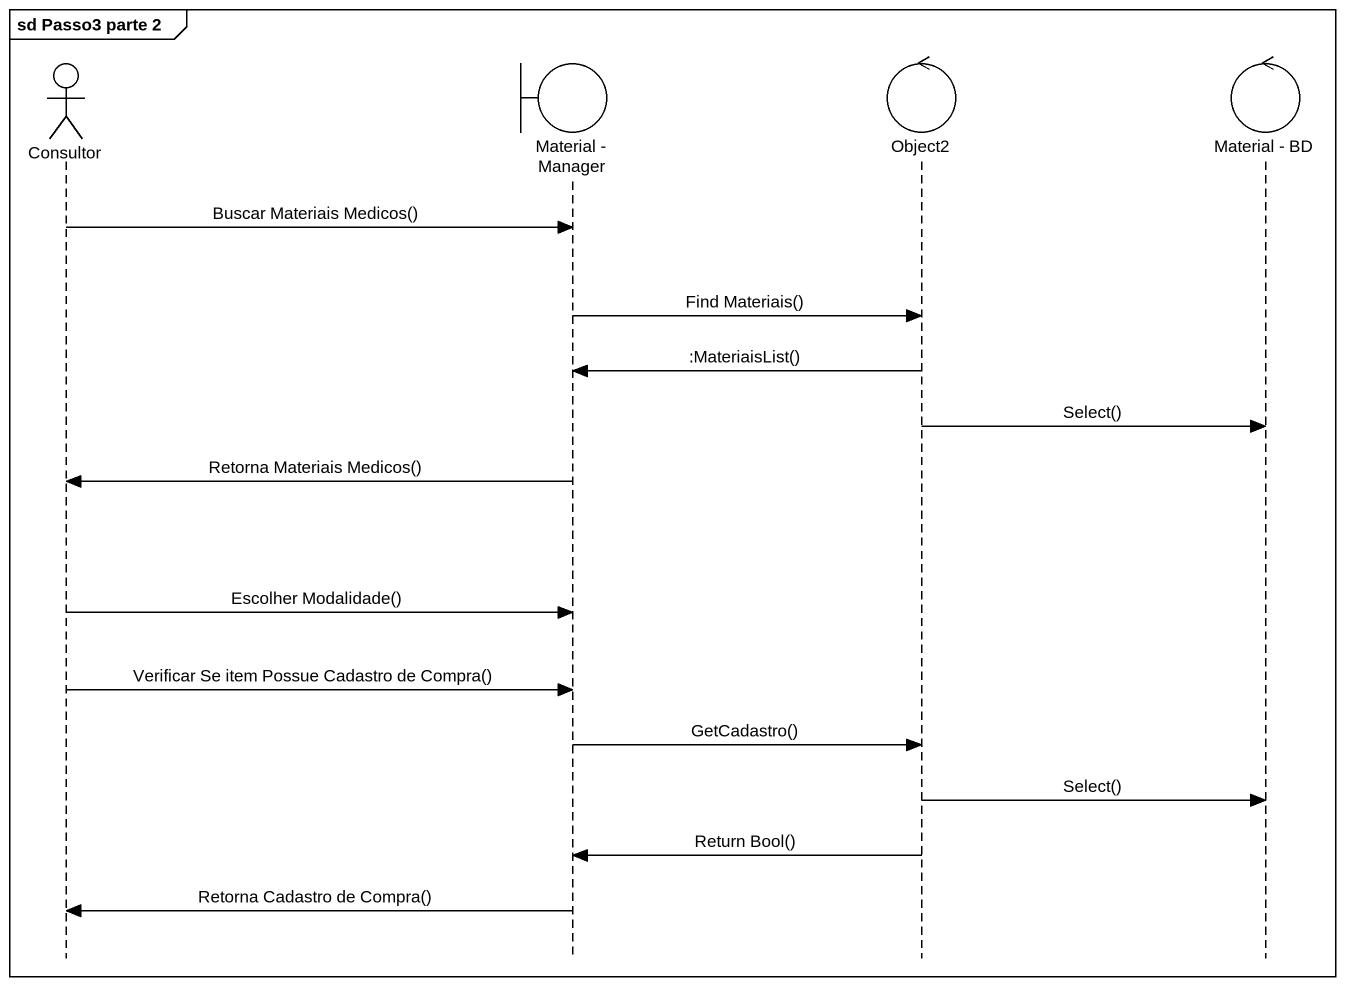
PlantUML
@startuml
mainframe sd Passo3 parte 2
hide footbox
actor Consultor
boundary "Material - Manager" as Material_Manager
control Object2
control "Material - BD" as Material_BD

Consultor -> Material_Manager : Buscar Materiais Medicos()
Material_Manager -> Object2 : Find Materiais()
Object2 -> Material_Manager : :MateriaisList()
Object2 -> Material_BD : Select()
Material_Manager -> Consultor : Retorna Materiais Medicos()
Consultor -> Material_Manager : Escolher Modalidade()
Consultor -> Material_Manager : Verificar Se item Possue Cadastro de Compra()
Material_Manager -> Object2 : GetCadastro()
Object2 -> Material_BD : Select()
Object2 -> Material_Manager : Return Bool()
Material_Manager -> Consultor : Retorna Cadastro de Compra()
@enduml
